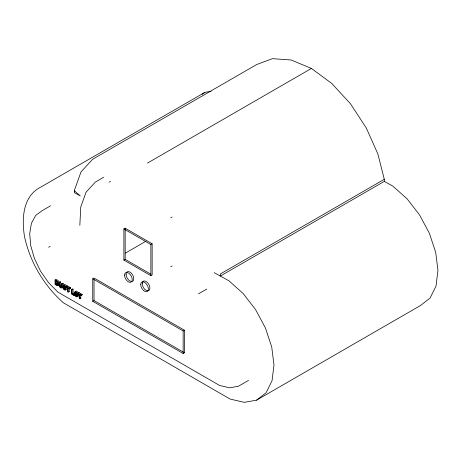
<?xml version="1.0" encoding="UTF-8"?>
<svg xmlns="http://www.w3.org/2000/svg" width="461" height="461" viewBox="0 0 461 461"><rect width="100%" height="100%" fill="white"/><g stroke="black" fill="none" stroke-linecap="round" stroke-linejoin="round"><path stroke-width="0.69" d="M74.348 190.727L80.289 195.954L74.359 192.663L74.359 190.456L80.998 171.93L92.655 159.235L256.616 64.575L272.405 58.662L291.15 59.988L311.423 68.447L331.69 83.395L350.435 103.713L366.224 127.858L377.882 154.014L384.29 179.306L384.29 181.386L220.335 276.053L220.329 273.967L384.29 179.306M79.845 225.371L80.738 207.035L86.046 192.231L95.358 182.083L103.662 177.289M64.01 285.1L64.384 284.408L65.393 284.644L66.81 286.442M77.385 294.153L76.324 292.77L75.241 292.291L75.178 293.138L77.131 295.08L77.454 296.521L76.451 296.901L74.838 295.61L74.377 294.216L75.708 295.945L76.97 296.141L76.751 295.294L74.665 293.04L74.901 291.709L76.676 292.551L77.385 294.153L78.445 293.536L77.385 291.611L76.249 291.07L75.633 291.473M59.256 284.339L57.567 285.664L55.049 284.518L55.049 279.983L56.115 279.366L58.167 280.616L59.21 282.316M57.752 285.595C59.365 283.55 57.273 280.565 55.049 279.983M211.109 91.341L204.84 92.379L40.873 187.039C22.595 196.121 21.627 218.969 24.519 236.654C30.069 262.176 43.904 285.526 63.451 302.831L230.131 399.065L244.238 402.338L256.552 400.171L266.083 392.76L272.059 380.705L273.99 364.991L271.713 346.914L265.421 327.944L255.619 309.636L243.12 293.49L228.944 280.824L214.25 272.682M202.097 94.378L204.84 92.379M50.618 205.773L42.314 210.568L35.71 215.385L31.4 223.274L29.7 233.635L30.737 245.684L34.442 258.512L40.528 271.143L48.532 282.622L57.856 292.084L219.655 385.494L229.63 387.81L238.354 386.278L248.531 380.4M109.159 182.187L110.444 181.444M147.457 163.108L311.423 68.447M48.664 247.24L50.18 246.364M123.888 228.95L125.173 228.207L152.147 243.783L152.147 274.929L150.862 275.666L123.888 260.096L123.888 228.95L150.862 244.52L152.147 243.783M55.574 284.281C58.61 287.024 58.236 280.899 55.574 280.818L55.574 284.281L56.634 283.665L57.821 284.328M62.552 287.445L63.14 286.656L63.169 283.44L62.108 284.057L62.074 287.266L61.492 288.056C58.754 287.739 58.778 284.316 59.02 282.276L60.086 281.659L60.604 281.959L60.696 285.497L62.079 286.805L61.019 287.422L59.959 286.736L59.561 285.716L59.538 282.576L60.604 281.959M170.812 217.782L172.097 217.039M57.02 285.031L58.08 284.42M57.101 285.618L58.161 285.007M57.354 285.67L58.818 284.979M57.567 285.664L58.991 284.846M61.019 287.422L61.526 287.053L61.59 283.757L62.65 283.14L63.169 283.44M59.636 286.114L60.696 285.497M59.763 286.437L60.829 285.82M59.959 286.736L61.025 286.12M60.794 287.347L61.855 286.73M61.204 287.434L62.264 286.817M63.485 286.206L64.546 285.59L63.601 286.448C62.95 284.777 65.583 286.137 65.306 287.22L65.802 287.468L66.868 286.851M62.794 287.531L63.86 286.915L64.35 287.151L63.284 287.762L62.794 287.531L63.013 288.471L64.471 290.027L65.739 290.09L65.548 288.396L63.601 286.448M63.341 288.108L64.407 287.491L65.79 289.001L64.442 289.479L63.284 287.762M66.338 286.494L67.398 285.883L70.51 287.681L70.51 288.211L69.444 288.828L68.147 288.079L68.147 292.078L67.629 291.778L67.629 287.779L66.338 287.03L66.338 286.494L69.444 288.292L70.51 287.681M63.445 288.413L64.511 287.802M63.612 288.707L64.673 288.09M125.386 253.095L145.958 241.212M63.843 288.995L64.909 288.379M75.99 294.176L73.933 295.415L71.484 294.003L71.484 289.468L72.544 288.851L73.063 289.151L73.063 293.15L74.999 294.268L73.933 294.879L72.002 293.766L72.002 289.767L73.063 289.151M68.147 292.078L69.213 291.461L69.213 288.131M123.888 260.096L125.173 259.353L150.92 274.22M92.747 278.761L94.032 278.018L184.423 330.209L184.423 352.746L183.144 353.483L92.747 301.298L92.747 278.761L183.144 330.952L184.423 330.209M72.002 293.766L73.063 293.15M74.526 292.395L75.587 291.784M75.028 292.649L76.088 292.032L77.027 293.3M75.062 292.891L76.128 292.274M75.178 293.138L76.244 292.522M74.377 294.216L75.437 293.599M74.866 294.446L75.932 293.836M77.915 293.184L78.981 292.568L82.093 294.366L82.093 294.902L81.027 295.513L79.73 294.763L79.73 298.763L79.211 298.463L79.211 294.464L77.915 293.715L77.915 293.184L81.027 294.977L82.093 294.366M76.883 293.905L77.949 293.294M75.028 295.098L76.094 294.487L77.091 295.547M75.189 295.392L76.255 294.775M75.425 295.68L76.486 295.069M76.307 296.296L77.367 295.685M79.73 298.763L80.79 298.146L80.79 294.815M92.747 301.298L94.032 300.555L184.423 352.746M170.812 266.729L172.097 265.985M198.46 293.853L206.764 289.059M256.552 400.171L420.513 305.51L430.044 298.1L436.02 286.045L437.95 270.33L435.674 252.248L429.381 233.278L419.585 214.97L407.086 198.829L392.905 186.163L384.336 181.415M66.292 289.675L66.805 289.473L66.943 288.528L65.981 287.076M64.724 289.612C67.087 288.926 61.849 286.973 63.117 285.169L64.736 285.538L65.802 287.468M77.114 296.1L77.869 296.36L78.52 295.904L78.399 294.844L77.557 293.761M69.646 287.716L70.51 288.211M80.79 294.153L82.093 294.902M59.02 282.276L59.538 282.576M61.59 283.757L62.108 284.057M71.484 289.468L72.002 289.767M68.695 291.162L69.213 291.461M80.272 297.846L80.79 298.146M64.932 286.154L65.445 286.609M77.604 294.435L77.955 294.907M66.096 285.803L66.28 286.177M183.144 330.952L183.144 353.483M150.862 244.52L150.862 275.666M125.173 228.207L125.173 259.353M94.032 279.429L94.032 300.555M81.027 294.977L81.027 295.513M78.981 292.568L78.981 293.104M73.933 294.879L73.933 295.415M69.444 288.292L69.444 288.828M67.398 285.883L67.398 286.419M56.634 280.893L56.634 283.665M124.556 275.182A5.451 3.146 60 0 0 130.336 282.374A5.451 3.146 60 0 0 130.336 274.664A5.451 3.146 60 0 0 124.556 275.182M140.697 284.535A5.451 3.146 60 0 0 146.477 291.727A5.451 3.146 60 0 0 146.477 284.016A5.451 3.146 60 0 0 140.697 284.535M126.072 274.307A5.451 3.146 60 0 0 131.852 281.498A5.451 3.146 60 0 0 131.852 273.788A5.451 3.146 60 0 0 126.072 274.307M142.213 283.659A5.451 3.146 60 0 0 147.993 290.851A5.451 3.146 60 0 0 147.993 283.146A5.451 3.146 60 0 0 142.213 283.659"/></g></svg>
